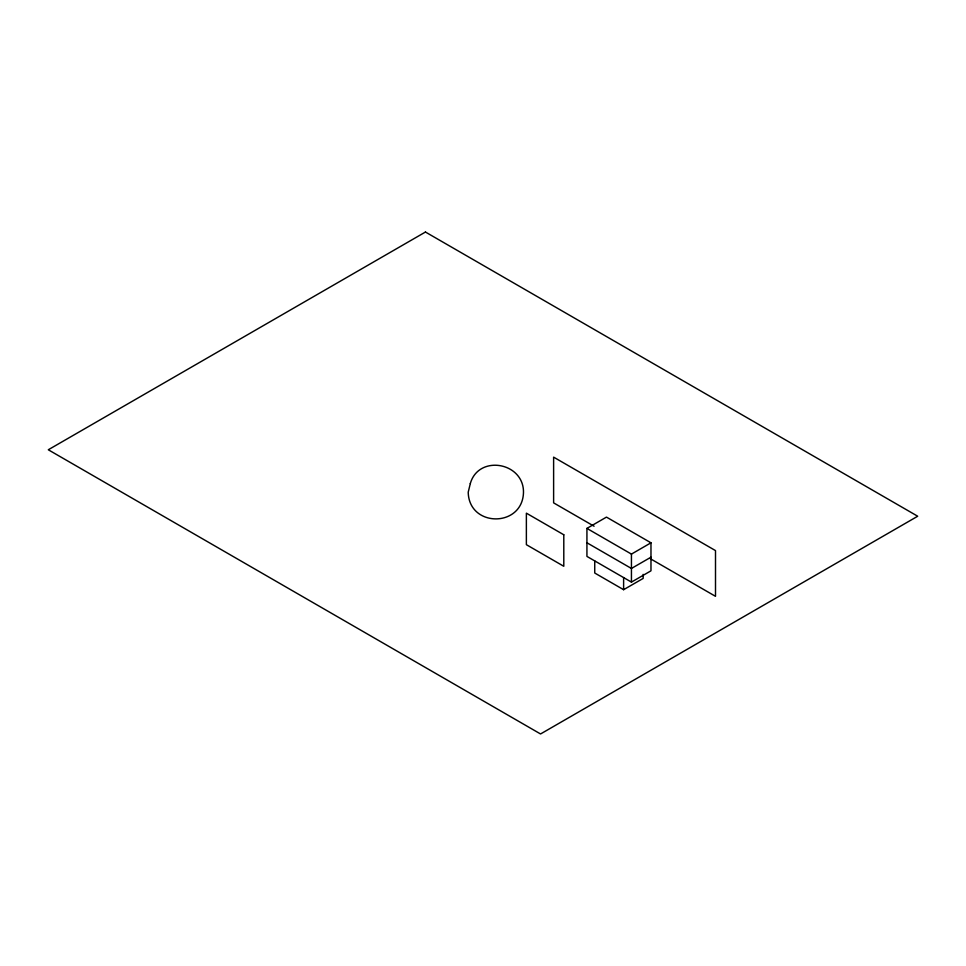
<?xml version="1.0" encoding="UTF-8"?>
<svg xmlns="http://www.w3.org/2000/svg" width="966" height="966" viewBox="0 0 966 966"><rect width="100%" height="100%" fill="white"/><g stroke="black" fill="none" stroke-linecap="round" stroke-linejoin="round"><path stroke-width="1.45" d="M586.93 528.402L606.467 517.112L650.975 542.807L650.975 570.821L631.438 582.1L586.93 556.404L586.93 528.402L631.438 554.098L650.975 542.807M650.975 557.189L631.438 568.467L586.93 542.771M594.742 560.92L594.742 573.019L623.613 589.695L643.163 578.417L643.163 574.372M594.09 526.229L553.615 502.863L553.615 457.135L715.504 550.596L715.504 596.324L650.227 558.638M631.438 554.098L631.438 582.1M623.613 577.583L623.613 589.695M470.321 483.531L468.22 492.177C468.86 527.762 522.811 527.798 523.487 492.201C523.705 462.171 478.568 454.346 470.321 483.531M425.451 232.033L48.3 449.77L540.549 733.967L917.7 516.23L425.451 232.033M563.794 534.778L526.373 513.163L526.373 544.679L563.794 566.281L563.794 534.778"/></g></svg>
